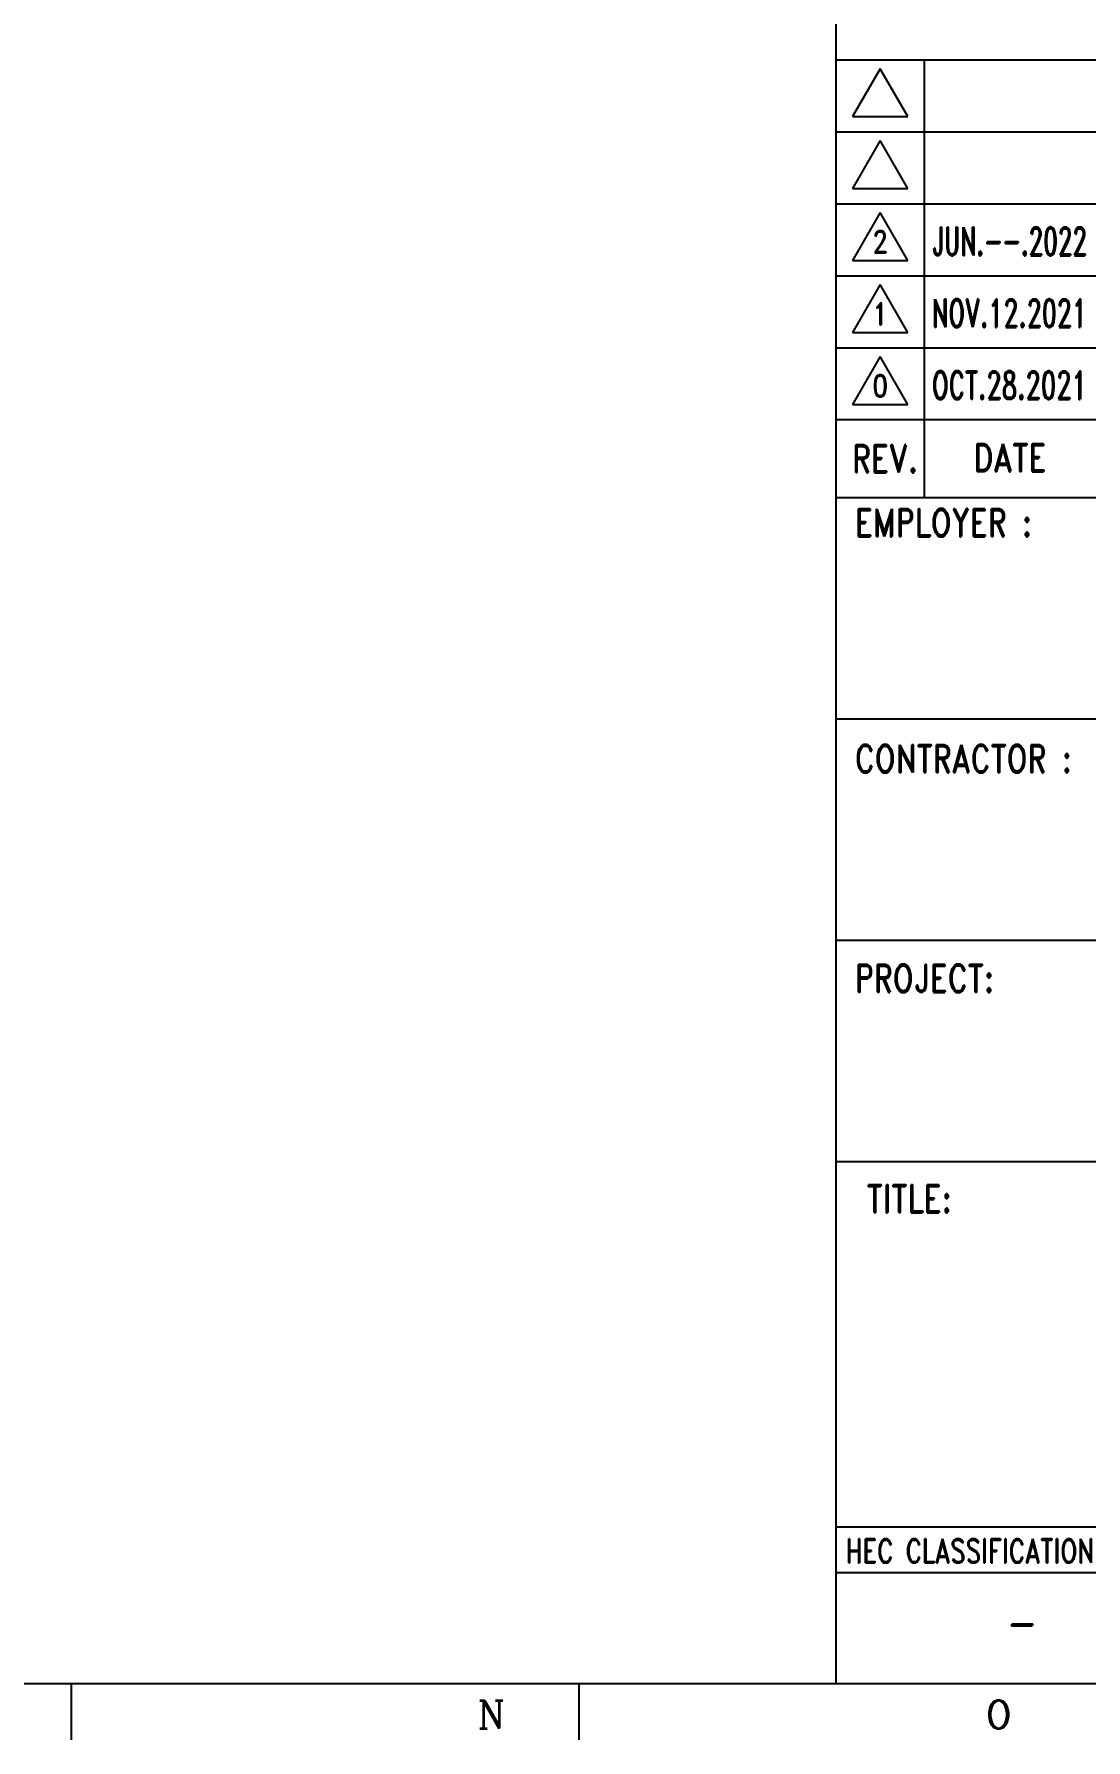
# Model space of a CAD drawing. Header units: millimetres. Extents: x 376548 to 485787, y -156716 to -17718.
# Drawn here: x 402462 to 406492, y -156404 to -149868 of the extents above; entities that cross this region are included whole.
import ezdxf
from ezdxf.enums import TextEntityAlignment as Align

# ---------------------------------------------------------------- set-up
doc = ezdxf.new("R2010")
doc.units = ezdxf.units.MM
doc.header["$LTSCALE"] = 2
doc.layers.add('TAN-TIT', color=30, linetype='Continuous')
doc.styles.add('COM', font='COMPLEX', dxfattribs={"height": 5})
doc.styles.add('KIM3', font='ROMAND.shx', dxfattribs={"width": 1.25, "height": 3})
doc.styles.add('RD20', font='ROMAND.SHX', dxfattribs={"width": 0.8, "height": 2})
doc.styles.add('RD6', font='ROMAND.shx', dxfattribs={"width": 0.83, "height": 6})

# ---------------------------------------------------------------- blocks, each defined once
blk = doc.blocks.new('BORDER')
at = {"layer": 'TAN-TIT'}
for p, q in [((19323.7, 4632.3), (19323.7, 352)), ((23282.3, 4498.7), (19323.7, 4498.7)), ((19549.9, 4498.7), (19549.9, 3381.8)), ((19436.9, 4477.2), (19366.3, 4354.8)), ((19507.6, 4354.8), (19436.9, 4477.2)), ((23282.3, 4314.9), (19323.7, 4314.9)), ((19366.3, 4354.8), (19507.6, 4354.8)), ((19436.9, 4293.4), (19366.3, 4171)), ((19507.6, 4171), (19436.9, 4293.4)), ((19366.3, 4171), (19507.6, 4171)), ((23282.3, 4131.1), (19323.7, 4131.1)), ((19436.9, 4109.7), (19366.3, 3987.2)), ((19507.6, 3987.2), (19436.9, 4109.7)), ((19366.3, 3987.2), (19507.6, 3987.2)), ((23282.3, 3947.3), (19323.7, 3947.3)), ((19436.9, 3925.9), (19366.3, 3803.4)), ((19507.6, 3803.4), (19436.9, 3925.9)), ((19366.3, 3803.4), (19507.6, 3803.4)), ((23282.3, 3763.5), (19323.7, 3763.5)), ((19436.9, 3742.1), (19366.3, 3619.6)), ((19507.6, 3619.6), (19436.9, 3742.1)), ((19366.3, 3619.6), (19507.6, 3619.6)), ((23282.3, 3579.7), (19323.7, 3579.7)), ((19323.7, 3381.8), (23282.3, 3381.8)), ((19323.7, 2816.3), (23282.3, 2816.3)), ((19323.7, 2250.8), (23282.3, 2250.8)), ((19323.7, 1685.2), (23282.3, 1685.2)), ((19323.7, 752.1), (23282.3, 752.1)), ((23282.3, 634.8), (19323.7, 634.8)), ((497.7, 352), (23282.3, 352)), ((17369.9, 352), (17369.9, 207.8)), ((18667.7, 352), (18667.7, 207.8))]:
    blk.add_line(p, q, dxfattribs=at)
at = {"layer": 'TAN-TIT', "style": 'RD6', "width": 0.8}
for s, p in [('REV.', (19449.7, 3445.6)), ('DATE', (19768.5, 3448.4))]:
    blk.add_text(s, height=70.69, dxfattribs=at).set_placement(p, align=Align.CENTER)
at = {"layer": 'TAN-TIT', "style": 'RD6'}
for s, height, width, p in [('EMPLOYER :', 70.69, 0.8, (19372.4, 3282.3)), ('CONTRACTOR :', 70.69, 0.8, (19372.4, 2679.4)), ('PROJECT:', 70.69, 0.8, (19372.4, 2118.2)), ('TITLE:', 70.69, 0.8, (19402.5, 1555.1)), ('HEC CLASSIFICATION NO.', 61.2, 0.75, (19348.9, 659.8))]:
    blk.add_text(s, height=height, dxfattribs=dict(at, width=width)).set_placement(p)
at = {"layer": 'TAN-TIT', "style": 'COM'}
for s, p in [('N', (18408.2, 236.6)), ('O', (19706, 236.6))]:
    blk.add_text(s, height=72.1, dxfattribs=at).set_placement(p)

msp = doc.modelspace()

# ---------------------------------------------------------------- block references
at = {"xscale": 1.5, "yscale": 1.5, "zscale": 1.5}
msp.add_blockref('BORDER', (376548.4, -156716.1), dxfattribs=at)

# ---------------------------------------------------------------- texts
at = {"style": 'RD20', "width": 0.83}
for s, p in [('2', (405704.3, -150706.6)), ('1', (405704.3, -150982.3)), ('0', (405704.3, -151258))]:
    msp.add_text(s, height=84.8, dxfattribs=at).set_placement(p, align=Align.CENTER)
at = {"style": 'KIM3'}
for s, width, p, p2 in [('JUN.--.2022', 0.549752, (405902.2, -150715.7), (406496.8, -150715.7)), ('NOV.12.2021', 0.58603, (405902.2, -150991.4), (406496.8, -150991.4)), ('OCT.28.2021', 0.598176, (405902.2, -151267.1), (406496.8, -151267.1))]:
    msp.add_text(s, height=108.155, dxfattribs=dict(at, width=width)).set_placement(p, p2, align=Align.FIT)
at = {"style": 'RD20'}
msp.add_text('-', height=106, dxfattribs=at).set_placement((406247.6, -156011.4), align=Align.CENTER)

doc.saveas('drawing.dxf')
